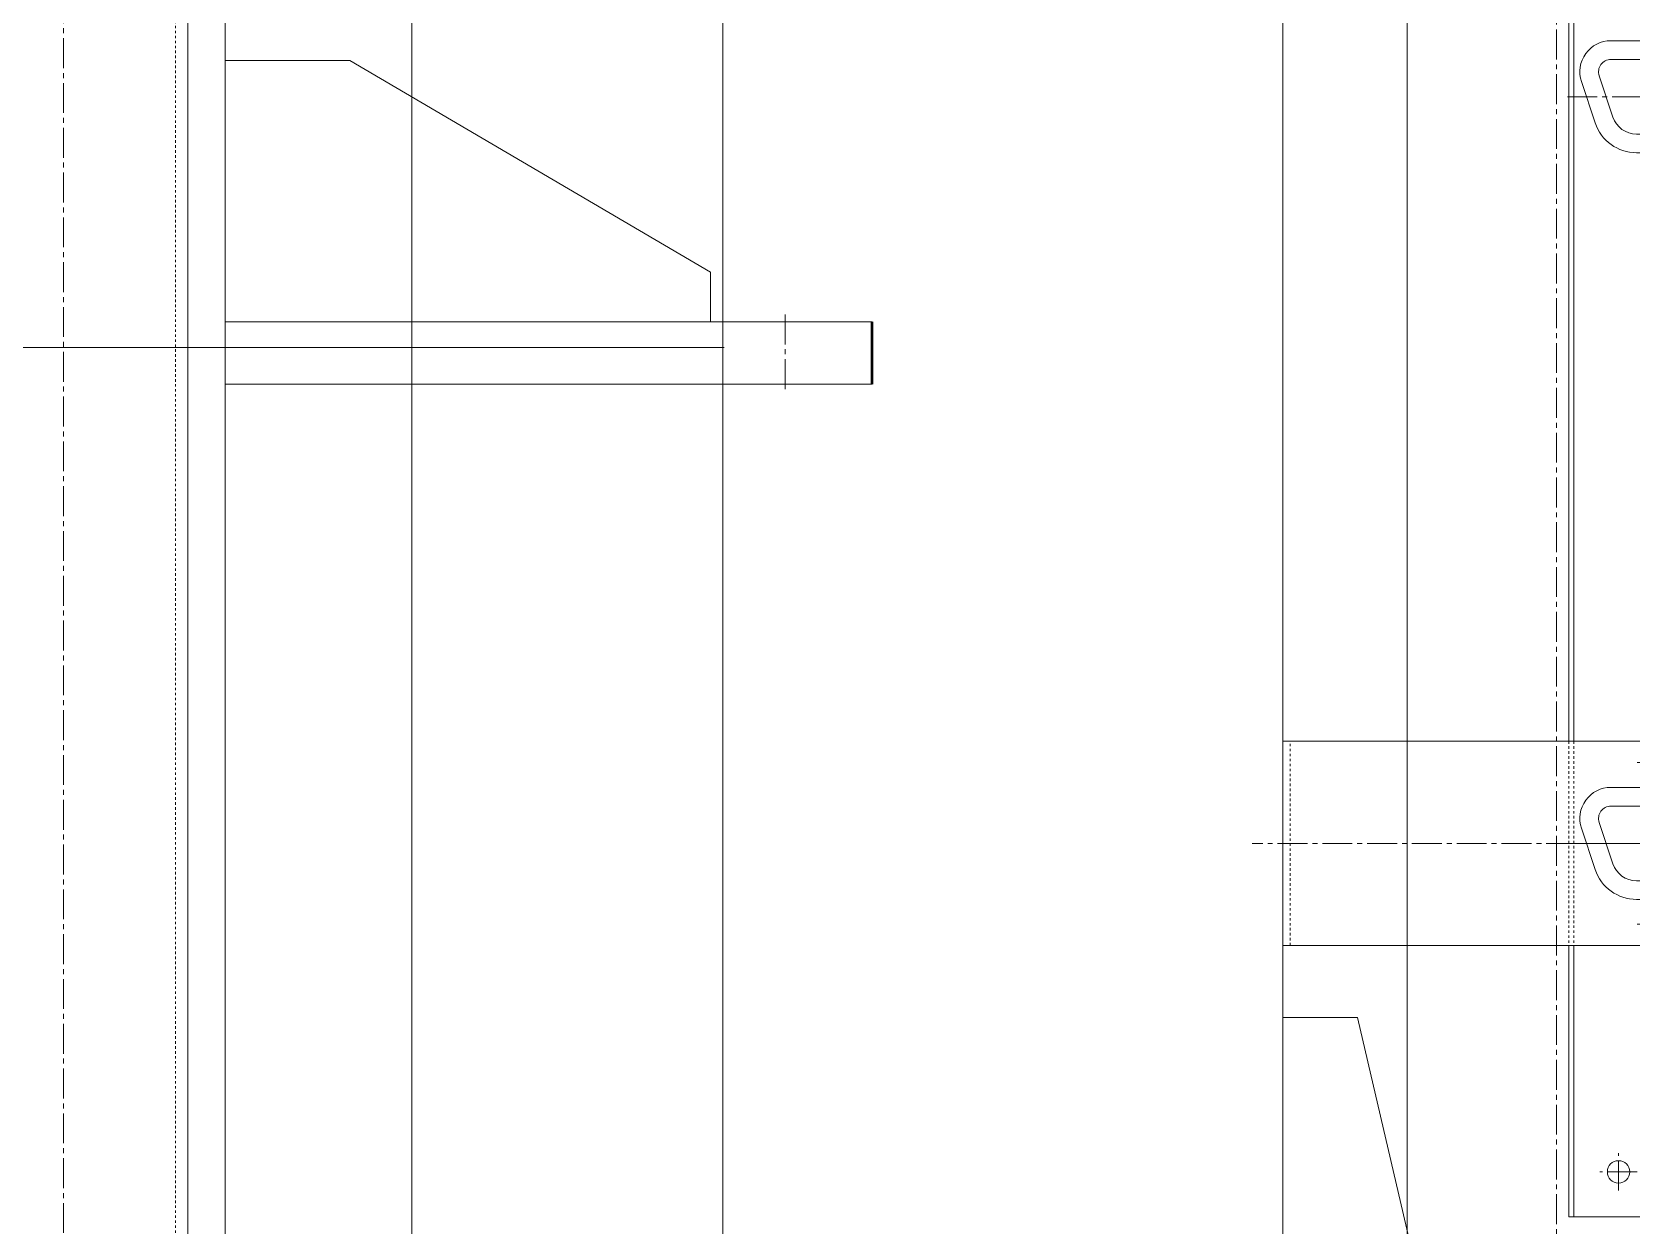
# Model space of a CAD drawing. Header units: millimetres. Extents: x -50460 to 50460, y -35640 to 35640.
# Drawn here: x -33507 to -32865, y 21451 to 21930 of the extents above; entities that cross this region are included whole.
import ezdxf

# ---------------------------------------------------------------- set-up
doc = ezdxf.new("R2010")
doc.units = ezdxf.units.MM
for name, pattern in [('双点画线', [22, 12, -2, 2, -2, 2, -2]), ('点画线', [18, 12, -2, 2, -2]), ('虚线', [2, 1, -1])]:
    doc.linetypes.add(name, pattern=pattern)
for name, color, linetype, lineweight in [('7', 30, '双点画线', 18), ('ACADSichtbare Kanten(DIN_Schmid)', 7, 'Continuous', 50), ('EB0', 7, 'Continuous', 15), ('EB0_1', 7, 'Continuous', 15), ('RackFrame', 5, 'Continuous', 18), ('中心线层', 1, '点画线', 18), ('尺寸线层', 4, 'Continuous', 18), ('粗实线层', 7, 'Continuous', 15), ('粗实线层_1', 7, 'Continuous', 15), ('细实线层', 3, 'Continuous', 18), ('虚线层', 100, '虚线', 18)]:
    doc.layers.add(name, color=color, linetype=linetype, lineweight=lineweight)

# ---------------------------------------------------------------- blocks, each defined once
blk = doc.blocks.new('*X209')
at = {"layer": '细实线层'}
for p, q in [((540, 120), (540, 1220)), ((540.5, 559.19), (-540.5, 559.19))]:
    blk.add_line(p, q, dxfattribs=at)
blk = doc.blocks.new('*X820')
at = {"layer": 'EB0'}
for p, q in [((18.06, 22.5), (-18.06, 22.5)), ((-18.06, 15), (18.06, 15)), ((-22.81, 8.42), (-17.28, -8.16)), ((17.28, -8.16), (22.81, 8.42)), ((-29.92, 6.05), (-24.39, -10.53)), ((24.39, -10.53), (29.92, 6.05)), ((-7.79, -15), (7.79, -15)), ((-7.79, -22.5), (7.79, -22.5))]:
    blk.add_line(p, q, dxfattribs=at)
for centre, radius, start, end in [((-18.06, 10), 12.5, 90.00004, 198.43495), ((18.06, 10), 12.5, 341.56508, 90.00003), ((-18.06, 10), 5, 90, 198.43495), ((18.06, 10), 5, 341.56505, 90), ((-7.79, -5), 17.5, 198.43495, 269.99996), ((-7.79, -5), 10, 198.43495, 270), ((7.79, -5), 10, 270, 341.56505), ((7.79, -5), 17.5, 270, 341.56512)]:
    blk.add_arc(centre, radius, start, end, dxfattribs=at)
at = {"layer": '中心线层', "linetype": '点画线', "lineweight": 18}
blk.add_line((-35.59, 0), (36.91, 0), dxfattribs=at)
blk = doc.blocks.new('*X821')
at = {"layer": 'EB0'}
for p, q in [((18.06, 22.5), (-18.06, 22.5)), ((-18.06, 15), (18.06, 15)), ((-22.81, 8.42), (-17.28, -8.16)), ((17.28, -8.16), (22.81, 8.42)), ((-29.92, 6.05), (-24.39, -10.53)), ((24.39, -10.53), (29.92, 6.05)), ((-7.79, -15), (7.79, -15)), ((-7.79, -22.5), (7.79, -22.5))]:
    blk.add_line(p, q, dxfattribs=at)
for centre, radius, start, end in [((-18.06, 10), 12.5, 90.00004, 198.43495), ((18.06, 10), 12.5, 341.56508, 90.00003), ((-18.06, 10), 5, 90, 198.43495), ((18.06, 10), 5, 341.56505, 90), ((-7.79, -5), 17.5, 198.43495, 269.99996), ((-7.79, -5), 10, 198.43495, 270), ((7.79, -5), 10, 270, 341.56505), ((7.79, -5), 17.5, 270, 341.56512)]:
    blk.add_arc(centre, radius, start, end, dxfattribs=at)
at = {"layer": '中心线层', "linetype": '点画线', "lineweight": 18}
blk.add_line((-35.59, 0), (36.91, 0), dxfattribs=at)
blk = doc.blocks.new('*X836')
at = {"layer": 'EB0_1'}
for p, q in [((-150, -41), (-150, 41)), ((35, 41), (-150, 41)), ((35, -41), (35, 41)), ((18.06, 22.5), (-18.06, 22.5)), ((-29.92, 6.05), (-24.39, -10.53)), ((24.39, -10.53), (29.92, 6.05)), ((-7.79, -22.5), (7.79, -22.5)), ((35, -41), (-150, -41))]:
    blk.add_line(p, q, dxfattribs=at)
for centre in [(0, 32.5), (0, -32.5)]:
    blk.add_circle(centre, 4.5, dxfattribs=at)
for centre, radius, start, end in [((-18.06, 10), 12.5, 90.00004, 198.43495), ((18.06, 10), 12.5, 341.56508, 90.00003), ((-7.79, -5), 17.5, 198.43495, 269.99996), ((7.79, -5), 17.5, 270, 341.56512)]:
    blk.add_arc(centre, radius, start, end, dxfattribs=at)
at = {"layer": '中心线层'}
blk.add_line((0, -41), (0, 41), dxfattribs=at)
at = {"layer": '中心线层', "linetype": '点画线', "lineweight": 18}
for p, q in [((0, 25), (0, 40)), ((-7.5, 32.5), (7.5, 32.5)), ((21.96, 0), (-162.22, 0)), ((-35.59, 0), (36.91, 0)), ((0, -40), (0, -25)), ((-7.5, -32.5), (7.5, -32.5))]:
    blk.add_line(p, q, dxfattribs=at)
at = {"layer": '虚线层'}
blk.add_line((-147, -41), (-147, 41), dxfattribs=at)
blk = doc.blocks.new('*X819')
at = {"layer": 'EB0'}
for p, q in [((115, 1459), (115, 41)), ((117, 1459), (117, 41)), ((115, -41), (115, -150)), ((117, -41), (117, -150)), ((115, -150), (185, -150))]:
    blk.add_line(p, q, dxfattribs=at)
blk.add_circle((135, -132), 4.5, dxfattribs=at)
at = {"layer": '中心线层', "linetype": '点画线', "lineweight": 18}
for p, q in [((135, -139.5), (135, -124.5)), ((142.5, -132), (127.5, -132))]:
    blk.add_line(p, q, dxfattribs=at)
at = {"layer": '虚线层', "linetype": '虚线', "lineweight": 18}
for p, q in [((115, 41), (115, -41)), ((117, 41), (117, -41))]:
    blk.add_line(p, q, dxfattribs=at)
at = {"layer": 'EB0'}
for name, p in [('*X821', (150, 300)), ('*X820', (150, 0))]:
    blk.add_blockref(name, p, dxfattribs=at)
at = {"layer": '粗实线层'}
blk.add_blockref('*X836', (150, 0), dxfattribs=at)
blk = doc.blocks.new('*X856')
at = {"layer": 'ACADSichtbare Kanten(DIN_Schmid)', "linetype": 'Continuous', "lineweight": 50}
blk.add_line((1050, 192.22), (1050, 217.22), dxfattribs=at)
at = {"layer": 'EB0'}
for p, q in [((790, 580.22), (790, -489.78)), ((790, 217.22), (1050, 217.22)), ((790, 192.22), (1050, 192.22))]:
    blk.add_line(p, q, dxfattribs=at)
at = {"layer": '中心线层', "linetype": '点画线', "lineweight": 18}
blk.add_line((725, 583.22), (725, -672.78), dxfattribs=at)
at = {"layer": '中心线层'}
blk.add_line((1015, 220.22), (1015, 189.22), dxfattribs=at)
at = {"layer": '粗实线层'}
for p, q in [((790, 130.22), (790, 192.22)), ((984, 192.22), (1046, 192.22))]:
    blk.add_line(p, q, dxfattribs=at)
at = {"layer": '粗实线层_1'}
for p, q in [((775, 580.22), (775, -669.78)), ((790, 322.22), (840, 322.22)), ((985, 237.22), (840, 322.22)), ((985, 237.22), (985, 217.22)), ((985, 217.22), (790, 217.22))]:
    blk.add_line(p, q, dxfattribs=at)
at = {"layer": '虚线层'}
blk.add_line((770, 580.22), (770, -669.78), dxfattribs=at)
blk = doc.blocks.new('*X805')
at = {"layer": 'EB0'}
for p, q in [((-650, 6477.5), (-650, 377.5)), ((-300, 407.51), (-300, 6477.5)), ((-300, 757.51), (-270, 757.51)), ((-270, 757.51), (-195, 437.51))]:
    blk.add_line(p, q, dxfattribs=at)
at = {"layer": '尺寸线层'}
blk.add_blockref('*X856', (-1515, 819.78), dxfattribs=at)
at = {"layer": '粗实线层'}
blk.add_blockref('*X819', (-300, 827.5), dxfattribs=at)

msp = doc.modelspace()

# ---------------------------------------------------------------- linework, layer by layer
at = {"layer": 'RackFrame'}
msp.add_line((-32954.742, 20464.445), (-32954.742, 27714.445), dxfattribs=at)
at = {"layer": '中心线层'}
msp.add_line((-32894.742, 20461.445), (-32894.742, 27717.445), dxfattribs=at)

# ---------------------------------------------------------------- block references
at = {"layer": '7'}
msp.add_blockref('*X209', (-33769.742, 21244.445), dxfattribs=at)

# ---------------------------------------------------------------- next in the draw order: block references
at = {"layer": '尺寸线层'}
msp.add_blockref('*X805', (-32704.742, 20776.945), dxfattribs=at)

doc.saveas('drawing.dxf')
